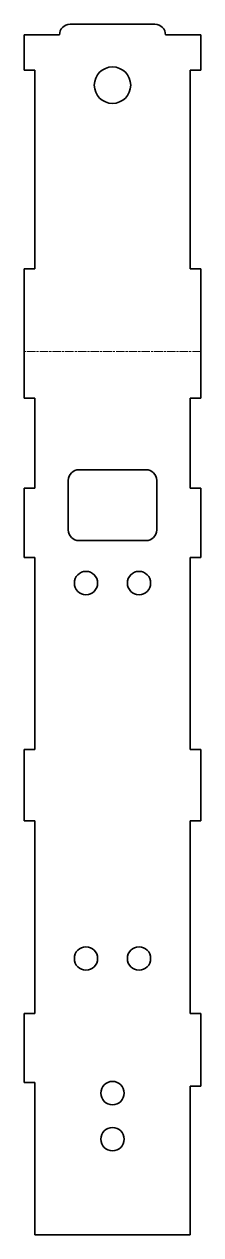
# Model space of a CAD drawing. Header units: millimetres. Extents: x 0 to 50, y 0 to 342.
import ezdxf

# ---------------------------------------------------------------- set-up
doc = ezdxf.new("R2010")
doc.units = ezdxf.units.MM
doc.linetypes.add('Chain', pattern=[13.68, 9.12, -1.14, 2.28, -1.14])
doc.layers.add('SIMUMAK Bend Centerline (ISO)', color=7, linetype='Chain', lineweight=9)
doc.layers.add('SIMUMAK Visible (ISO)', color=7, linetype='Continuous', lineweight=35)

# ---------------------------------------------------------------- blocks, each defined once
blk = doc.blocks.new('P-BTC-05-PSPE001_Sheet_5_P-BTC-05-PSPE001 - Desplegada')
at = {"layer": 'SIMUMAK Bend Centerline (ISO)', "ltscale": 0.263158}
blk.add_line((25, 78.5), (-25, 78.5), dxfattribs=at)
at = {"layer": 'SIMUMAK Visible (ISO)'}
for p, q in [((-12, 170.89), (12, 170.89)), ((-25, 167.89), (-25, 157.89)), ((-15, 167.89), (-25, 167.89)), ((15, 167.89), (25, 167.89)), ((25, 157.89), (25, 167.89)), ((-25, 157.89), (-22, 157.89)), ((-22, 157.89), (-22, 101.79)), ((22, 101.79), (22, 157.89)), ((22, 157.89), (25, 157.89)), ((-25, 65.31), (-25, 101.79)), ((-22, 101.79), (-25, 101.79)), ((25, 101.79), (22, 101.79)), ((25, 101.79), (25, 65.31)), ((-25, 65.31), (-22, 65.31)), ((-22, 65.31), (-22, 39.91)), ((22, 39.91), (22, 65.31)), ((22, 65.31), (25, 65.31)), ((-9.5, 45.11), (9.5, 45.11)), ((-12.5, 28.11), (-12.5, 42.11)), ((12.5, 42.11), (12.5, 28.11)), ((-25, 20.31), (-25, 39.91)), ((-22, 39.91), (-25, 39.91)), ((25, 39.91), (22, 39.91)), ((25, 39.91), (25, 20.31)), ((9.5, 25.11), (-9.5, 25.11)), ((-25, 20.31), (-22, 20.31)), ((-22, 20.31), (-22, -33.89)), ((22, 20.31), (25, 20.31)), ((22, -33.89), (22, 20.31)), ((-25, -53.99), (-25, -33.89)), ((-22, -33.89), (-25, -33.89)), ((25, -33.89), (22, -33.89)), ((25, -33.89), (25, -53.99)), ((-25, -53.99), (-22, -53.99)), ((-22, -53.99), (-22, -108.39)), ((22, -108.39), (22, -53.99)), ((22, -53.99), (25, -53.99)), ((-25, -127.89), (-25, -108.39)), ((-22, -108.39), (-25, -108.39)), ((25, -108.39), (22, -108.39)), ((25, -108.39), (25, -128.89)), ((-25, -127.89), (-22, -127.89)), ((-22, -127.89), (-22, -170.89)), ((22, -170.89), (22, -128.89)), ((22, -128.89), (25, -128.89)), ((22, -170.89), (-22, -170.89))]:
    blk.add_line(p, q, dxfattribs=at)
for centre, radius in [((0, 153.69), 5.15), ((-7.5, 13.11), 3.3), ((7.5, 13.11), 3.3), ((-7.5, -92.89), 3.3), ((7.5, -92.89), 3.3), ((0, -130.89), 3.3), ((0, -143.89), 3.3)]:
    blk.add_circle(centre, radius, dxfattribs=at)
at = {"layer": 'SIMUMAK Visible (ISO)', "extrusion": (0, 0, -1)}
for centre, start, end in [((12, 167.89), 0, 90), ((-12, 167.89), 90, 180), ((9.5, 42.11), 0, 90), ((-9.5, 42.11), 90, 180), ((9.5, 28.11), 270, 360), ((-9.5, 28.11), 180, 270)]:
    blk.add_arc(centre, 3, start, end, dxfattribs=at)

msp = doc.modelspace()

# ---------------------------------------------------------------- block references
msp.add_blockref('P-BTC-05-PSPE001_Sheet_5_P-BTC-05-PSPE001 - Desplegada', (25, 170.89))

doc.saveas('drawing.dxf')
